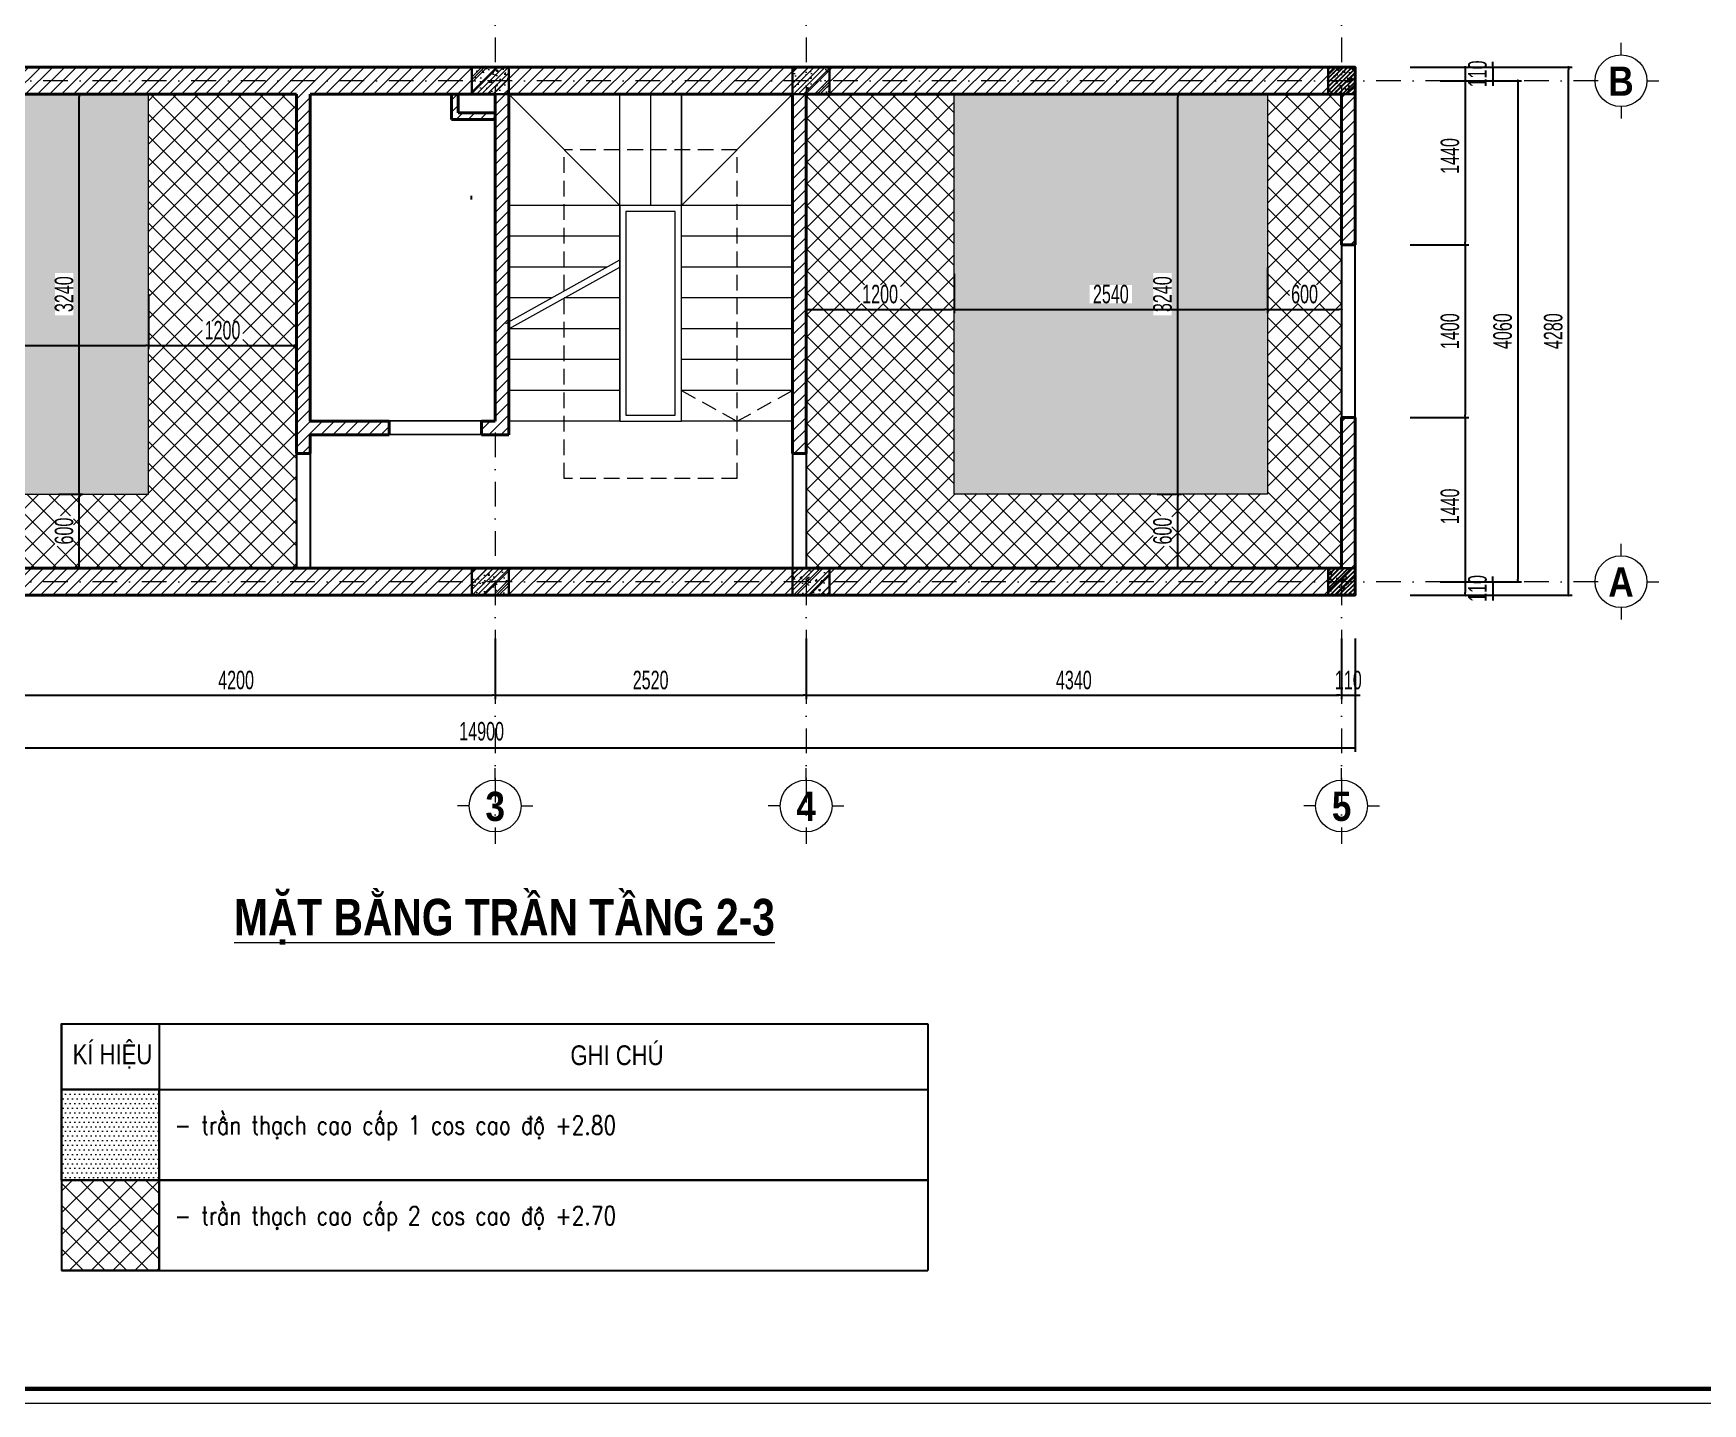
# Model space of a CAD drawing. Header units: millimetres. Extents: x 2565303 to 2664360, y -865723 to -262051.
# Drawn here: x 2637866 to 2651395, y -751746 to -740641 of the extents above; entities that cross this region are included whole.
import ezdxf
from ezdxf.enums import TextEntityAlignment as Align

# ---------------------------------------------------------------- set-up
doc = ezdxf.new("R2010")
doc.units = ezdxf.units.MM
doc.header["$LTSCALE"] = 10
doc.header["$MEASUREMENT"] = 0
doc.linetypes.add('DASHDOT', pattern=[1, 0.5, -0.25, 0, -0.25])
doc.linetypes.add('HIDDEN', pattern=[9.525, 6.35, -3.175])
doc.layers.get('0').update_dxf_attribs({"linetype": 'CONTINUOUS'})
doc.layers.get('DEFPOINTS').update_dxf_attribs({"color": 10, "linetype": 'CONTINUOUS'})
for name, color, linetype in [('- Hach vl', 9, 'CONTINUOUS'), ('Khungten_LCDI', 7, 'CONTINUOUS'), ('M3', 3, 'CONTINUOUS')]:
    doc.layers.add(name, color=color, linetype=linetype)
for name, color, linetype, lineweight in [('- Nội Thất', 83, 'CONTINUOUS', 25), ('-thay1', 7, 'CONTINUOUS', 18), ('-Tường', 4, 'CONTINUOUS', 35), ('LC Dim', 8, 'CONTINUOUS', 13), ('LC Hatch', 252, 'CONTINUOUS', 5), ('LC ISO', 153, 'CONTINUOUS', 13), ('LC MANH DUT', 35, 'HIDDEN', 5), ('LC Net dam 1', 30, 'CONTINUOUS', 30), ('LC Net dam2', 6, 'CONTINUOUS', 40), ('LC Net manh', 250, 'CONTINUOUS', 5), ('LC Net thay', 7, 'CONTINUOUS', 25), ('LC Net truc', 134, 'DASHDOT', 5), ('LC Text1', 20, 'CONTINUOUS', 13), ('LC Text2', 7, 'CONTINUOUS', 13)]:
    doc.layers.add(name, color=color, linetype=linetype, lineweight=lineweight)
doc.styles.add('HOATBIF', font='hoatbif.shx', dxfattribs={"width": 0.65})
doc.styles.add('Khungten', font='', dxfattribs={"width": 0.9, "height": 5000})
doc.styles.add('LC 1', font='')
doc.styles.add('LC 3', font='vnsimli.shx', dxfattribs={"width": 0.75})
doc.styles.add('LC3', font='', dxfattribs={"width": 0.8})
doc.styles.add('T2', font='', dxfattribs={"width": 0.8})
doc.styles.add('Title', font='', dxfattribs={"width": 0.8})
doc.styles.get('Khungten').set_extended_font_data('.VnAvantH')
doc.styles.get('LC 1').set_extended_font_data('.VnAvantH', bold=True)
doc.styles.get('LC3').set_extended_font_data('.VnArialH', bold=True)
doc.styles.get('T2').set_extended_font_data('.VnArialH')
doc.styles.get('Title').set_extended_font_data('.VnBlackH')
doc.dimstyles.new('1-100 (1-60)', dxfattribs={"dimscale": 60, "dimtxt": 2.5, "dimasz": 0.35, "dimexe": 0.5, "dimexo": 0, "dimgap": 0.8, "dimtad": 1, "dimdec": 0, "dimzin": 0, "dimdsep": 46, "dimtxsty": 'HOATBIF', "dimblk1": 'DOT', "dimblk2": 'DOT', "dimsah": 1, "dimcen": -1, "dimdle": 1, "dimclrd": 256, "dimclre": 256, "dimclrt": 4, "dimadec": 3, "dimazin": 2, "dimtfac": 0.333333, "dimtdec": 0, "dimtix": 1, "dimtmove": 2, "dimatfit": 3, "dimldrblk": 'DOT', "dimfxl": 1, "dimtvp": 0.833333, "dimtolj": 1, "dimtzin": 0, "dimarcsym": 0})
pattern_1 = [(45, (-67883.73, -300360.69), (-88.3883476, 88.3883476), []), (135, (-67883.73, -300360.69), (-88.3883476, -88.3883476), [])]

# ---------------------------------------------------------------- blocks, each defined once
blk = doc.blocks.new('DOT')
at = {"layer": 'M3', "color": 0, "linetype": 'ByBlock'}
blk.add_line((-0.5, 0), (-1, 0), dxfattribs=at)
at = {"layer": 'M3', "color": 0, "linetype": 'ByBlock', "const_width": 0.5}
blk.add_lwpolyline([(-0.25, 0, 1), (0.25, 0, 1)], format="xyb", close=True, dxfattribs=at)
blk = doc.blocks.new('*D863')
at = {"layer": 'DEFPOINTS', "color": 0, "transparency": 16777216}
for p in [(2637409, -745546), (2641609, -745546), (2641609, -746006)]:
    blk.add_point(p, dxfattribs=at)
at = {"layer": 'LC Dim', "lineweight": -2, "transparency": 16777216}
for p, q in [((2637409, -745546), (2637409, -746036)), ((2641609, -745546), (2641609, -746036)), ((2637430, -746006), (2641588, -746006))]:
    blk.add_line(p, q, dxfattribs=at)
at = {"layer": 'LC Dim', "lineweight": -2, "transparency": 16777216, "xscale": 21, "yscale": 21, "zscale": 21, "rotation": 180}
blk.add_blockref('DOT', (2637409, -746006), dxfattribs=at)
at = {"layer": 'LC Dim', "lineweight": -2, "transparency": 16777216, "xscale": 21, "yscale": 21, "zscale": 21}
blk.add_blockref('DOT', (2641609, -746006), dxfattribs=at)
at = {"layer": 'LC Dim', "color": 4, "transparency": 16777216, "insert": (2639509, -745883), "char_height": 150, "attachment_point": 5, "style": 'HOATBIF'}
blk.add_mtext('\\A1;4200', dxfattribs=at)
blk = doc.blocks.new('*D864')
at = {"layer": 'DEFPOINTS', "color": 0, "transparency": 16777216}
for p in [(2641609, -745546), (2644129, -745546), (2644129, -746006)]:
    blk.add_point(p, dxfattribs=at)
at = {"layer": 'LC Dim', "lineweight": -2, "transparency": 16777216}
for p, q in [((2641609, -745546), (2641609, -746036)), ((2644129, -745546), (2644129, -746036)), ((2641630, -746006), (2644108, -746006))]:
    blk.add_line(p, q, dxfattribs=at)
at = {"layer": 'LC Dim', "lineweight": -2, "transparency": 16777216, "xscale": 21, "yscale": 21, "zscale": 21, "rotation": 180}
blk.add_blockref('DOT', (2641609, -746006), dxfattribs=at)
at = {"layer": 'LC Dim', "lineweight": -2, "transparency": 16777216, "xscale": 21, "yscale": 21, "zscale": 21}
blk.add_blockref('DOT', (2644129, -746006), dxfattribs=at)
at = {"layer": 'LC Dim', "color": 4, "transparency": 16777216, "insert": (2642869, -745883), "char_height": 150, "attachment_point": 5, "style": 'HOATBIF'}
blk.add_mtext('\\A1;2520', dxfattribs=at)
blk = doc.blocks.new('*D865')
at = {"layer": 'DEFPOINTS', "color": 0, "transparency": 16777216}
for p in [(2644129, -745546), (2648469, -745546), (2648469, -746006)]:
    blk.add_point(p, dxfattribs=at)
at = {"layer": 'LC Dim', "lineweight": -2, "transparency": 16777216}
for p, q in [((2644129, -745546), (2644129, -746036)), ((2648469, -745546), (2648469, -746036)), ((2644150, -746006), (2648448, -746006))]:
    blk.add_line(p, q, dxfattribs=at)
at = {"layer": 'LC Dim', "lineweight": -2, "transparency": 16777216, "xscale": 21, "yscale": 21, "zscale": 21, "rotation": 180}
blk.add_blockref('DOT', (2644129, -746006), dxfattribs=at)
at = {"layer": 'LC Dim', "lineweight": -2, "transparency": 16777216, "xscale": 21, "yscale": 21, "zscale": 21}
blk.add_blockref('DOT', (2648469, -746006), dxfattribs=at)
at = {"layer": 'LC Dim', "color": 4, "transparency": 16777216, "insert": (2646299, -745883), "char_height": 150, "attachment_point": 5, "style": 'HOATBIF'}
blk.add_mtext('\\A1;4340', dxfattribs=at)
blk = doc.blocks.new('*D866')
at = {"layer": 'DEFPOINTS', "color": 0, "transparency": 16777216}
for p in [(2648469, -745546), (2648579, -745546), (2648579, -746006)]:
    blk.add_point(p, dxfattribs=at)
at = {"layer": 'LC Dim', "lineweight": -2, "transparency": 16777216}
for p, q in [((2648469, -745546), (2648469, -746036)), ((2648579, -745546), (2648579, -746036)), ((2648448, -746006), (2648427, -746006)), ((2648469, -746006), (2648579, -746006)), ((2648600, -746006), (2648621, -746006))]:
    blk.add_line(p, q, dxfattribs=at)
at = {"layer": 'LC Dim', "lineweight": -2, "transparency": 16777216, "xscale": 21, "yscale": 21, "zscale": 21}
blk.add_blockref('DOT', (2648469, -746006), dxfattribs=at)
at = {"layer": 'LC Dim', "lineweight": -2, "transparency": 16777216, "xscale": 21, "yscale": 21, "zscale": 21, "rotation": 180}
blk.add_blockref('DOT', (2648579, -746006), dxfattribs=at)
at = {"layer": 'LC Dim', "color": 4, "transparency": 16777216, "insert": (2648524, -745883), "char_height": 150, "attachment_point": 5, "style": 'HOATBIF'}
blk.add_mtext('\\A1;110', dxfattribs=at)
blk = doc.blocks.new('*D867')
at = {"layer": 'DEFPOINTS', "color": 0, "transparency": 16777216}
for p in [(2633679, -745546), (2648579, -745546), (2633679, -746433)]:
    blk.add_point(p, dxfattribs=at)
at = {"layer": 'LC Dim', "lineweight": -2, "transparency": 16777216}
for p, q in [((2633679, -745546), (2633679, -746463)), ((2648579, -745546), (2648579, -746463)), ((2648558, -746433), (2633700, -746433))]:
    blk.add_line(p, q, dxfattribs=at)
at = {"layer": 'LC Dim', "lineweight": -2, "transparency": 16777216, "xscale": 21, "yscale": 21, "zscale": 21, "rotation": 180}
blk.add_blockref('DOT', (2633679, -746433), dxfattribs=at)
at = {"layer": 'LC Dim', "lineweight": -2, "transparency": 16777216, "xscale": 21, "yscale": 21, "zscale": 21}
blk.add_blockref('DOT', (2648579, -746433), dxfattribs=at)
at = {"layer": 'LC Dim', "color": 4, "transparency": 16777216, "insert": (2641499, -746298), "char_height": 150, "attachment_point": 5, "style": 'HOATBIF'}
blk.add_mtext('\\A1;14900', dxfattribs=at)
blk = doc.blocks.new('*D872')
at = {"layer": 'DEFPOINTS', "color": 0, "transparency": 16777216}
for p in [(2649267, -740915), (2649267, -741025), (2649694, -741025)]:
    blk.add_point(p, dxfattribs=at)
at = {"layer": 'LC Dim', "lineweight": -2, "transparency": 16777216}
for p, q in [((2649267, -740915), (2649724, -740915)), ((2649694, -740894), (2649694, -740873)), ((2649694, -740915), (2649694, -741025)), ((2649267, -741025), (2649724, -741025)), ((2649694, -741046), (2649694, -741067))]:
    blk.add_line(p, q, dxfattribs=at)
at = {"layer": 'LC Dim', "lineweight": -2, "transparency": 16777216, "xscale": 21, "yscale": 21, "zscale": 21}
for p, rotation in [((2649694, -740915), 270), ((2649694, -741025), 90)]:
    blk.add_blockref('DOT', p, dxfattribs=dict(at, rotation=rotation))
at = {"layer": 'LC Dim', "color": 4, "transparency": 16777216, "insert": (2649571, -740970), "char_height": 150, "attachment_point": 5, "rotation": 90, "style": 'HOATBIF'}
blk.add_mtext('\\A1;110', dxfattribs=at)
blk = doc.blocks.new('*D873')
at = {"layer": 'DEFPOINTS', "color": 0, "transparency": 16777216}
for p in [(2649471, -741025), (2649471, -745085), (2649898, -745085)]:
    blk.add_point(p, dxfattribs=at)
at = {"layer": 'LC Dim', "lineweight": -2, "transparency": 16777216}
for p, q in [((2649471, -741025), (2649928, -741025)), ((2649898, -741046), (2649898, -745064)), ((2649471, -745085), (2649928, -745085))]:
    blk.add_line(p, q, dxfattribs=at)
at = {"layer": 'LC Dim', "lineweight": -2, "transparency": 16777216, "xscale": 21, "yscale": 21, "zscale": 21}
for p, rotation in [((2649898, -741025), 90), ((2649898, -745085), 270)]:
    blk.add_blockref('DOT', p, dxfattribs=dict(at, rotation=rotation))
at = {"layer": 'LC Dim', "color": 4, "transparency": 16777216, "insert": (2649775, -743055), "char_height": 150, "attachment_point": 5, "rotation": 90, "style": 'HOATBIF'}
blk.add_mtext('\\A1;4060', dxfattribs=at)
blk = doc.blocks.new('*D874')
at = {"layer": 'DEFPOINTS', "color": 0, "transparency": 16777216}
for p in [(2649267, -745085), (2649267, -745195), (2649694, -745195)]:
    blk.add_point(p, dxfattribs=at)
at = {"layer": 'LC Dim', "lineweight": -2, "transparency": 16777216}
for p, q in [((2649694, -745064), (2649694, -745043)), ((2649267, -745085), (2649724, -745085)), ((2649267, -745195), (2649724, -745195)), ((2649694, -745085), (2649694, -745195)), ((2649694, -745216), (2649694, -745237))]:
    blk.add_line(p, q, dxfattribs=at)
at = {"layer": 'LC Dim', "lineweight": -2, "transparency": 16777216, "xscale": 21, "yscale": 21, "zscale": 21}
for p, rotation in [((2649694, -745085), 270), ((2649694, -745195), 90)]:
    blk.add_blockref('DOT', p, dxfattribs=dict(at, rotation=rotation))
at = {"layer": 'LC Dim', "color": 4, "transparency": 16777216, "insert": (2649571, -745140), "char_height": 150, "attachment_point": 5, "rotation": 90, "style": 'HOATBIF'}
blk.add_mtext('\\A1;110', dxfattribs=at)
blk = doc.blocks.new('*D875')
at = {"layer": 'DEFPOINTS', "color": 0, "transparency": 16777216}
for p in [(2649471, -740915), (2650308, -740915), (2649471, -745195)]:
    blk.add_point(p, dxfattribs=at)
at = {"layer": 'LC Dim', "lineweight": -2, "transparency": 16777216}
for p, q in [((2649471, -740915), (2650338, -740915)), ((2650308, -745174), (2650308, -740936)), ((2649471, -745195), (2650338, -745195))]:
    blk.add_line(p, q, dxfattribs=at)
at = {"layer": 'LC Dim', "lineweight": -2, "transparency": 16777216, "xscale": 21, "yscale": 21, "zscale": 21}
for p, rotation in [((2650308, -740915), 90), ((2650308, -745195), 270)]:
    blk.add_blockref('DOT', p, dxfattribs=dict(at, rotation=rotation))
at = {"layer": 'LC Dim', "color": 4, "transparency": 16777216, "insert": (2650185, -743055), "char_height": 150, "attachment_point": 5, "rotation": 90, "style": 'HOATBIF'}
blk.add_mtext('\\A1;4280', dxfattribs=at)
blk = doc.blocks.new('lcdi fix')
at = {"layer": 'DEFPOINTS', "lineweight": 0}
blk.add_lwpolyline([(-1200, -14850), (-1200, 14850), (40800, 14850), (40800, -14850)], close=True, dxfattribs=at)
at = {"layer": 'Khungten_LCDI', "color": 5, "lineweight": 60}
blk.add_lwpolyline([(0, -14650), (0, 14650), (40600, 14650), (40600, -14650)], close=True, dxfattribs=at)
at = {"color": 7, "style": 'Khungten', "width": 0.8}
for tag, p in [('REVISION', (39499, -10746)), ('NGAYHT', (39546, -11609))]:
    blk.add_attdef(tag, text='', height=200, dxfattribs=at).set_placement(p, align=Align.CENTER)
at = {"layer": 'LC Text1', "style": 'Title', "width": 1.485915}
for tag, p, p2 in [('TENBANVE1', (36913, -8886), (40339, -8886)), ('TENBANVE2', (36913, -9562), (40339, -9562))]:
    blk.add_attdef(tag, text='', height=250, dxfattribs=at).set_placement(p, p2, align=Align.FIT)
at = {"layer": 'LC Text1', "style": 'Title', "width": 0.7}
blk.add_attdef('SOBANVE', text='', height=250, dxfattribs=at).set_placement((39562, -13896), align=Align.CENTER)
blk = doc.blocks.new('TIEUDE1')
at = {"layer": 'LC Text2', "color": 7, "style": 'LC 1'}
blk.add_attdef('TIªU§Ò', text='', height=5, dxfattribs=at).set_placement((0, 0), align=Align.BOTTOM_CENTER)
blk.add_attdef('TL', text='', height=3, dxfattribs=at).set_placement((0, -2), align=Align.TOP_CENTER)
blk = doc.blocks.new('gfs')
at = {"layer": '- Hach vl', "ltscale": 0.2}
h = blk.add_hatch(dxfattribs=at)
h.set_pattern_fill('ANSI31', color=256, scale=200, style=0)
h.set_pattern_definition([(45, (3894016.553, -231657.651), (-17.67766953, 17.67766953), [])])
h.paths.add_polyline_path([(2119996, -313176), (2119887, -313176), (2119887, -313286), (2119996, -313286)])
h.paths.add_polyline_path([(2119887, -313176), (2119777, -313176), (2119777, -313286), (2119887, -313286)])
h.paths.add_polyline_path([(2119887, -313066), (2119777, -313066), (2119777, -313176), (2119887, -313176)])
h.paths.add_polyline_path([(2119996, -313066), (2119887, -313066), (2119887, -313176), (2119996, -313176)])
h = blk.add_hatch(dxfattribs=at)
h.set_pattern_fill('AR-CONC', color=256, scale=20, style=0)
h.set_pattern_definition([(50, (3894016.55, -231657.65), (143.4520365, -12.550427), [15, -165]), (355, (3894016.55, -231657.65), (-27.750267, 150.438427), [12, -132]), (100.4514, (3894028.51, -231658.7), (115.701876, 137.887908), [12.748038, -140.228422]), (46.1842, (3894016.55, -231617.65), (213.44821, -33.103803), [22.5, -247.5]), (96.6356, (3894034.34, -231620.4), (186.93254, 194.823574), [19.122058, -210.3426]), (351.1842, (3894016.55, -231617.65), (186.93239, 194.82372), [18, -198]), (21, (3894036.55, -231627.65), (119.3814104, -80.523778), [15, -165]), (326, (3894036.55, -231627.65), (48.663066, 145.030009), [12, -132]), (71.4514, (3894046.5, -231634.36), (168.044526, 64.506099), [12.748038, -140.228422]), (37.5, (3894016.553, -231657.65), (2.431971, 66.5787708), [0, -130.4, 0, -134, 0, -132.5]), (7.5, (3894016.55, -231657.65), (52.6139075, 78.8823424), [0, -76.4, 0, -127.4, 0, -50.5]), (327.5, (3893971.953, -231657.65), (106.7644872, -4.5109743), [0, -50, 0, -156, 0, -207]), (317.5, (3893951.95, -231657.65), (116.637234, 20.0209965), [0, -65, 0, -103.6, 0, -147])])
h.paths.add_polyline_path([(2119996, -313176), (2119887, -313176), (2119887, -313286), (2119996, -313286)])
h.paths.add_polyline_path([(2119887, -313176), (2119777, -313176), (2119777, -313286), (2119887, -313286)])
h.paths.add_polyline_path([(2119887, -313066), (2119777, -313066), (2119777, -313176), (2119887, -313176)])
h.paths.add_polyline_path([(2119996, -313066), (2119887, -313066), (2119887, -313176), (2119996, -313176)])
at = {"layer": 'LC Net dam 1'}
blk.add_lwpolyline([(2119777, -313066), (2119997, -313066), (2119997, -313286), (2119777, -313286)], close=True, dxfattribs=at)
blk = doc.blocks.new('c22x30')
at = {"layer": 'LC Hatch'}
h = blk.add_hatch(dxfattribs=at)
h.set_pattern_fill('BTCT', color=256, scale=25)
h.set_pattern_definition([(50, (-619188.45, -138015.9), (179.315046, -15.688034), [18.75, -206.25]), (355, (-619188.45, -138015.9), (-34.687833, 188.048033), [15, -165]), (100.4514, (-619173.5, -138017.21), (144.627345, 172.359886), [15.93505, -175.28553]), (46.1842, (-619188.45, -137965.9), (266.81026, -41.37975), [28.125, -309.375]), (96.6356, (-619166.22, -137969.35), (233.66568, 243.52947), [23.90257, -262.92825]), (351.1842, (-619188.45, -137965.9), (233.66549, 243.52965), [22.5, -247.5]), (21, (-619163.45, -137978.4), (149.226763, -100.654723), [18.75, -206.25]), (326, (-619163.45, -137978.4), (60.828833, 181.28751), [15, -165]), (71.4514, (-619151.02, -137986.79), (210.055657, 80.632624), [15.93505, -175.28553]), (37.5, (-619188.45, -138015.9), (3.039964, 83.2234635), [0, -163, 0, -167.5, 0, -165.625]), (7.5, (-619188.45, -138015.9), (65.767384, 98.602928), [0, -95.5, 0, -159.25, 0, -63.125]), (327.5, (-619244.2, -138015.9), (133.455609, -5.638718), [0, -62.5, 0, -195, 0, -258.75]), (317.5, (-619269.2, -138015.9), (145.796542, 25.026246), [0, -81.25, 0, -129.5, 0, -183.75]), (45, (-619188.45, -138015.9), (-66.291261, 66.291261), []), (45, (-619144.26, -138015.9), (-66.291261, 66.291261), [])])
h.paths.add_polyline_path([(0, 0), (0, -220), (300, -220), (300, 0)])
at = {"layer": 'LC Net dam 1'}
blk.add_lwpolyline([(0, 0), (300, 0), (300, -220), (0, -220)], close=True, dxfattribs=at)
blk = doc.blocks.new('he cot')
at = {"layer": '-Tường'}
for p in [(565736, -92941), (565736, -97001)]:
    blk.add_blockref('gfs', p, dxfattribs=at)
at = {"layer": 'LC Net dam 1'}
for p in [(2678573, -406007), (2681173, -406007), (2678573, -410067), (2681173, -410067)]:
    blk.add_blockref('c22x30', p, dxfattribs=at)
blk = doc.blocks.new('*D898')
at = {"layer": 'DEFPOINTS', "color": 0, "transparency": 16777216}
for p in [(2649026, -740915), (2649026, -742355), (2649471, -742355)]:
    blk.add_point(p, dxfattribs=at)
at = {"layer": 'LC Dim', "lineweight": -2, "transparency": 16777216}
for p, q in [((2649026, -740915), (2649501, -740915)), ((2649471, -740936), (2649471, -742334)), ((2649026, -742355), (2649501, -742355))]:
    blk.add_line(p, q, dxfattribs=at)
at = {"layer": 'LC Dim', "lineweight": -2, "transparency": 16777216, "xscale": 21, "yscale": 21, "zscale": 21}
for p, rotation in [((2649471, -740915), 90), ((2649471, -742355), 270)]:
    blk.add_blockref('DOT', p, dxfattribs=dict(at, rotation=rotation))
at = {"layer": 'LC Dim', "color": 4, "transparency": 16777216, "insert": (2649348, -741635), "char_height": 150, "attachment_point": 5, "rotation": 90, "style": 'HOATBIF'}
blk.add_mtext('\\A1;1440', dxfattribs=at)
blk = doc.blocks.new('*D899')
at = {"layer": 'DEFPOINTS', "color": 0, "transparency": 16777216}
for p in [(2649026, -742355), (2649026, -743755), (2649471, -743755)]:
    blk.add_point(p, dxfattribs=at)
at = {"layer": 'LC Dim', "lineweight": -2, "transparency": 16777216}
for p, q in [((2649026, -742355), (2649501, -742355)), ((2649471, -742376), (2649471, -743734)), ((2649026, -743755), (2649501, -743755))]:
    blk.add_line(p, q, dxfattribs=at)
at = {"layer": 'LC Dim', "lineweight": -2, "transparency": 16777216, "xscale": 21, "yscale": 21, "zscale": 21}
for p, rotation in [((2649471, -742355), 90), ((2649471, -743755), 270)]:
    blk.add_blockref('DOT', p, dxfattribs=dict(at, rotation=rotation))
at = {"layer": 'LC Dim', "color": 4, "transparency": 16777216, "insert": (2649348, -743055), "char_height": 150, "attachment_point": 5, "rotation": 90, "style": 'HOATBIF'}
blk.add_mtext('\\A1;1400', dxfattribs=at)
blk = doc.blocks.new('*D900')
at = {"layer": 'DEFPOINTS', "color": 0, "transparency": 16777216}
for p in [(2649026, -743755), (2649026, -745195), (2649471, -745195)]:
    blk.add_point(p, dxfattribs=at)
at = {"layer": 'LC Dim', "lineweight": -2, "transparency": 16777216}
for p, q in [((2649026, -743755), (2649501, -743755)), ((2649471, -743776), (2649471, -745174)), ((2649026, -745195), (2649501, -745195))]:
    blk.add_line(p, q, dxfattribs=at)
at = {"layer": 'LC Dim', "lineweight": -2, "transparency": 16777216, "xscale": 21, "yscale": 21, "zscale": 21}
for p, rotation in [((2649471, -743755), 90), ((2649471, -745195), 270)]:
    blk.add_blockref('DOT', p, dxfattribs=dict(at, rotation=rotation))
at = {"layer": 'LC Dim', "color": 4, "transparency": 16777216, "insert": (2649348, -744475), "char_height": 150, "attachment_point": 5, "rotation": 90, "style": 'HOATBIF'}
blk.add_mtext('\\A1;1440', dxfattribs=at)
blk = doc.blocks.new('TTRUC')
at = {"layer": 'LC ISO'}
for p, q in [((0, 6.95), (0, 10.13)), ((-6.95, 0), (-10.13, 0)), ((6.95, 0), (10.13, 0)), ((0, -6.95), (0, -10.13))]:
    blk.add_line(p, q, dxfattribs=at)
at = {"layer": 'LC Net manh'}
blk.add_circle((0, 0), 6.95, dxfattribs=at)
blk = doc.blocks.new('*D901')
at = {"layer": 'DEFPOINTS', "color": 0, "transparency": 16777216}
for p in [(2638799, -742755), (2639999, -742755), (2639999, -743171)]:
    blk.add_point(p, dxfattribs=at)
at = {"layer": 'LC Dim', "lineweight": -2, "transparency": 16777216}
for p, q in [((2638799, -742755), (2638799, -743201)), ((2639999, -742755), (2639999, -743201)), ((2638820, -743171), (2639978, -743171))]:
    blk.add_line(p, q, dxfattribs=at)
at = {"layer": 'LC Dim', "lineweight": -2, "transparency": 16777216, "xscale": 21, "yscale": 21, "zscale": 21, "rotation": 180}
blk.add_blockref('DOT', (2638799, -743171), dxfattribs=at)
at = {"layer": 'LC Dim', "lineweight": -2, "transparency": 16777216, "xscale": 21, "yscale": 21, "zscale": 21}
blk.add_blockref('DOT', (2639999, -743171), dxfattribs=at)
at = {"layer": 'LC Dim', "color": 4, "transparency": 16777216, "insert": (2639399, -743048), "char_height": 150, "attachment_point": 5, "style": 'HOATBIF'}
blk.add_mtext('\\A1;1200', dxfattribs=at)
blk = doc.blocks.new('*D903')
at = {"layer": 'DEFPOINTS', "color": 0, "transparency": 16777216}
for p in [(2638071, -744375), (2638238, -744375), (2638071, -744975)]:
    blk.add_point(p, dxfattribs=at)
at = {"layer": 'LC Dim', "lineweight": -2, "transparency": 16777216}
for p, q in [((2638071, -744375), (2638268, -744375)), ((2638238, -744954), (2638238, -744396)), ((2638071, -744975), (2638268, -744975))]:
    blk.add_line(p, q, dxfattribs=at)
at = {"layer": 'LC Dim', "lineweight": -2, "transparency": 16777216, "xscale": 21, "yscale": 21, "zscale": 21}
for p, rotation in [((2638238, -744375), 90), ((2638238, -744975), 270)]:
    blk.add_blockref('DOT', p, dxfattribs=dict(at, rotation=rotation))
at = {"layer": 'LC Dim', "color": 4, "transparency": 16777216, "insert": (2638115, -744675), "char_height": 150, "attachment_point": 5, "rotation": 90, "style": 'HOATBIF'}
blk.add_mtext('\\A1;600', dxfattribs=at)
blk = doc.blocks.new('*D904')
at = {"layer": 'DEFPOINTS', "color": 0, "transparency": 16777216}
for p in [(2638090, -741135), (2638238, -741135), (2638071, -744375)]:
    blk.add_point(p, dxfattribs=at)
at = {"layer": 'LC Dim', "lineweight": -2, "transparency": 16777216}
for p, q in [((2638090, -741135), (2638268, -741135)), ((2638238, -744354), (2638238, -741156)), ((2638071, -744375), (2638268, -744375))]:
    blk.add_line(p, q, dxfattribs=at)
at = {"layer": 'LC Dim', "lineweight": -2, "transparency": 16777216, "xscale": 21, "yscale": 21, "zscale": 21}
for p, rotation in [((2638238, -741135), 90), ((2638238, -744375), 270)]:
    blk.add_blockref('DOT', p, dxfattribs=dict(at, rotation=rotation))
at = {"layer": 'LC Dim', "color": 4, "transparency": 16777216, "insert": (2638115, -742755), "char_height": 150, "attachment_point": 5, "rotation": 90, "style": 'HOATBIF'}
blk.add_mtext('\\A1;3240', dxfattribs=at)
blk = doc.blocks.new('*D905')
at = {"layer": 'DEFPOINTS', "color": 0, "transparency": 16777216}
for p in [(2635889, -742755), (2638799, -742755), (2638799, -743171)]:
    blk.add_point(p, dxfattribs=at)
at = {"layer": 'LC Dim', "lineweight": -2, "transparency": 16777216}
for p, q in [((2635889, -742755), (2635889, -743201)), ((2638799, -742755), (2638799, -743201)), ((2635910, -743171), (2638778, -743171))]:
    blk.add_line(p, q, dxfattribs=at)
at = {"layer": 'LC Dim', "lineweight": -2, "transparency": 16777216, "xscale": 21, "yscale": 21, "zscale": 21, "rotation": 180}
blk.add_blockref('DOT', (2635889, -743171), dxfattribs=at)
at = {"layer": 'LC Dim', "lineweight": -2, "transparency": 16777216, "xscale": 21, "yscale": 21, "zscale": 21}
blk.add_blockref('DOT', (2638799, -743171), dxfattribs=at)
at = {"layer": 'LC Dim', "color": 4, "transparency": 16777216, "insert": (2637344, -743048), "char_height": 150, "attachment_point": 5, "style": 'HOATBIF'}
blk.add_mtext('\\A1;2910', dxfattribs=at)
blk = doc.blocks.new('*D906')
at = {"layer": 'DEFPOINTS', "color": 0, "transparency": 16777216}
for p in [(2644129, -742590), (2645329, -742590), (2645329, -742878)]:
    blk.add_point(p, dxfattribs=at)
at = {"layer": 'LC Dim', "lineweight": -2, "transparency": 16777216}
for p, q in [((2644129, -742590), (2644129, -742908)), ((2645329, -742590), (2645329, -742908)), ((2644150, -742878), (2645308, -742878))]:
    blk.add_line(p, q, dxfattribs=at)
at = {"layer": 'LC Dim', "lineweight": -2, "transparency": 16777216, "xscale": 21, "yscale": 21, "zscale": 21, "rotation": 180}
blk.add_blockref('DOT', (2644129, -742878), dxfattribs=at)
at = {"layer": 'LC Dim', "lineweight": -2, "transparency": 16777216, "xscale": 21, "yscale": 21, "zscale": 21}
blk.add_blockref('DOT', (2645329, -742878), dxfattribs=at)
at = {"layer": 'LC Dim', "color": 4, "transparency": 16777216, "insert": (2644729, -742755), "char_height": 150, "attachment_point": 5, "style": 'HOATBIF'}
blk.add_mtext('\\A1;1200', dxfattribs=at)
blk = doc.blocks.new('*D907')
at = {"layer": 'DEFPOINTS', "color": 0, "transparency": 16777216}
for p in [(2645329, -742590), (2647869, -742542), (2647869, -742878)]:
    blk.add_point(p, dxfattribs=at)
at = {"layer": 'LC Dim', "lineweight": -2, "transparency": 16777216}
for p, q in [((2645329, -742590), (2645329, -742908)), ((2647869, -742542), (2647869, -742908)), ((2645350, -742878), (2647848, -742878))]:
    blk.add_line(p, q, dxfattribs=at)
at = {"layer": 'LC Dim', "lineweight": -2, "transparency": 16777216, "xscale": 21, "yscale": 21, "zscale": 21, "rotation": 180}
blk.add_blockref('DOT', (2645329, -742878), dxfattribs=at)
at = {"layer": 'LC Dim', "lineweight": -2, "transparency": 16777216, "xscale": 21, "yscale": 21, "zscale": 21}
blk.add_blockref('DOT', (2647869, -742878), dxfattribs=at)
at = {"layer": 'LC Dim', "color": 4, "transparency": 16777216, "insert": (2646599, -742755), "char_height": 150, "attachment_point": 5, "style": 'HOATBIF'}
blk.add_mtext('\\A1;2540', dxfattribs=at)
blk = doc.blocks.new('*D908')
at = {"layer": 'DEFPOINTS', "color": 0, "transparency": 16777216}
for p in [(2648469, -742225), (2647869, -742542), (2648469, -742878)]:
    blk.add_point(p, dxfattribs=at)
at = {"layer": 'LC Dim', "lineweight": -2, "transparency": 16777216}
for p, q in [((2648469, -742225), (2648469, -742908)), ((2647869, -742542), (2647869, -742908)), ((2647890, -742878), (2648448, -742878))]:
    blk.add_line(p, q, dxfattribs=at)
at = {"layer": 'LC Dim', "lineweight": -2, "transparency": 16777216, "xscale": 21, "yscale": 21, "zscale": 21, "rotation": 180}
blk.add_blockref('DOT', (2647869, -742878), dxfattribs=at)
at = {"layer": 'LC Dim', "lineweight": -2, "transparency": 16777216, "xscale": 21, "yscale": 21, "zscale": 21}
blk.add_blockref('DOT', (2648469, -742878), dxfattribs=at)
at = {"layer": 'LC Dim', "color": 4, "transparency": 16777216, "insert": (2648169, -742755), "char_height": 150, "attachment_point": 5, "style": 'HOATBIF'}
blk.add_mtext('\\A1;600', dxfattribs=at)
blk = doc.blocks.new('*D909')
at = {"layer": 'DEFPOINTS', "color": 0, "transparency": 16777216}
for p in [(2646975, -744375), (2647141, -744375), (2646975, -744975)]:
    blk.add_point(p, dxfattribs=at)
at = {"layer": 'LC Dim', "lineweight": -2, "transparency": 16777216}
for p, q in [((2646975, -744375), (2647171, -744375)), ((2647141, -744954), (2647141, -744396)), ((2646975, -744975), (2647171, -744975))]:
    blk.add_line(p, q, dxfattribs=at)
at = {"layer": 'LC Dim', "lineweight": -2, "transparency": 16777216, "xscale": 21, "yscale": 21, "zscale": 21}
for p, rotation in [((2647141, -744375), 90), ((2647141, -744975), 270)]:
    blk.add_blockref('DOT', p, dxfattribs=dict(at, rotation=rotation))
at = {"layer": 'LC Dim', "color": 4, "transparency": 16777216, "insert": (2647018, -744675), "char_height": 150, "attachment_point": 5, "rotation": 90, "style": 'HOATBIF'}
blk.add_mtext('\\A1;600', dxfattribs=at)
blk = doc.blocks.new('*D910')
at = {"layer": 'DEFPOINTS', "color": 0, "transparency": 16777216}
for p in [(2646993, -741135), (2647141, -741135), (2646975, -744375)]:
    blk.add_point(p, dxfattribs=at)
at = {"layer": 'LC Dim', "lineweight": -2, "transparency": 16777216}
for p, q in [((2646993, -741135), (2647171, -741135)), ((2647141, -744354), (2647141, -741156)), ((2646975, -744375), (2647171, -744375))]:
    blk.add_line(p, q, dxfattribs=at)
at = {"layer": 'LC Dim', "lineweight": -2, "transparency": 16777216, "xscale": 21, "yscale": 21, "zscale": 21}
for p, rotation in [((2647141, -741135), 90), ((2647141, -744375), 270)]:
    blk.add_blockref('DOT', p, dxfattribs=dict(at, rotation=rotation))
at = {"layer": 'LC Dim', "color": 4, "transparency": 16777216, "insert": (2647018, -742755), "char_height": 150, "attachment_point": 5, "rotation": 90, "style": 'HOATBIF'}
blk.add_mtext('\\A1;3240', dxfattribs=at)

msp = doc.modelspace()

# ---------------------------------------------------------------- hatches: boundary and pattern name
at = {"layer": 'LC Dim'}
h = msp.add_hatch(dxfattribs=at)
h.set_pattern_fill('ANSI37', color=256, scale=1000, style=0)
h.set_pattern_definition(pattern_1)
h.paths.add_polyline_path([(2648046, -742829.9), (2648046, -742679.9), (2648292.1, -742679.9), (2648292.1, -742829.9)], flags=16)
h.paths.add_polyline_path([(2646943.3, -744552.2), (2647093.3, -744552.2), (2647093.3, -744798.2), (2646943.3, -744798.2)], flags=16)
h.paths.add_polyline_path([(2644893.8, -742829.9), (2644564.2, -742829.9), (2644564.2, -742679.9), (2644893.8, -742679.9)], flags=16)
h.paths.add_polyline_path([(2645328.9, -741135.2), (2644129.1, -741135.2), (2644129.1, -744975.2), (2644319.1, -744975.2), (2648469.1, -744975.2), (2648469.1, -741135.2), (2648359.1, -741135.2), (2647869.1, -741135.2), (2647869.1, -744375.2), (2645328.9, -744375.2)])
h.paths.add_polyline_path([(2639234.4, -743122.6), (2639234.4, -742972.6), (2639564, -742972.6), (2639564, -743122.6)], flags=16)
h.paths.add_polyline_path([(2638190.1, -744552.2), (2638190.1, -744798.2), (2638040.1, -744798.2), (2638040.1, -744552.2)], flags=16)
h.paths.add_polyline_path([(2639999.1, -744045.2), (2639999.1, -741135.2), (2638799.3, -741135.2), (2638799.3, -744375.2), (2637409.1, -744375.2), (2637409.1, -744975.2), (2637599.1, -744975.2), (2639999.1, -744975.2)])
h.paths.add_polyline_path([(2635453.8, -742972.6), (2635453.8, -743122.6), (2635124.2, -743122.6), (2635124.2, -742972.6)], flags=16)
h.paths.add_polyline_path([(2635888.9, -741135.2), (2634689.1, -741135.2), (2634689.1, -744975.2), (2634799.1, -744975.2), (2637409.1, -744975.2), (2637409.1, -744375.2), (2635888.9, -744375.2)])
h = msp.add_hatch(dxfattribs=at)
h.set_pattern_fill('ANSI37', color=256, scale=1000, style=0)
h.set_pattern_definition(pattern_1)
h.paths.add_polyline_path([(2638094, -750667.8), (2638884.6, -750667.8), (2638884.6, -749934.4), (2638094, -749934.4)])
at = {"layer": 'LC Hatch', "ltscale": 0.3}
h = msp.add_hatch(dxfattribs=at)
h.set_pattern_fill('ANSI31', color=256, scale=550, style=0)
h.set_pattern_definition([(45, (-113.66, -329617.905), (-48.6135912, 48.6135912), [])])
h.paths.add_polyline_path([(2641609.1, -741285.2), (2641309.1, -741285.2), (2641309.1, -741135.2), (2641254.1, -741135.2), (2641254.1, -741340.2), (2641609.1, -741340.2)], flags=17)
h.paths.add_polyline_path([(2648579.1, -740915.2), (2633679.1, -740915.2), (2633679.1, -741135.2), (2634579.1, -741135.2), (2634579.1, -742095.2), (2634689.1, -742095.2), (2634689.1, -741135.2), (2639999.1, -741135.2), (2639999.1, -744045.2), (2640109.1, -744045.2), (2640109.1, -743895.2), (2640749.1, -743895.2), (2640749.1, -743785.2), (2640109.1, -743785.2), (2640109.1, -741135.2), (2641609.1, -741135.2), (2641609.1, -743785.2), (2641499.1, -743785.2), (2641499.1, -743895.2), (2641719.1, -743895.2), (2641719.1, -741135.2), (2644019.1, -741135.2), (2644019.1, -744045.2), (2644129.1, -744045.2), (2644129.1, -741135.2), (2648469.1, -741135.2), (2648469.1, -742355.2), (2648579.1, -742355.2)])
h.paths.add_polyline_path([(2648579.1, -743755.2), (2648469.1, -743755.2), (2648469.1, -744975.2), (2634689.1, -744975.2), (2634689.1, -744755.2), (2634579.1, -744755.2), (2634579.1, -744975.2), (2633679.1, -744975.2), (2633679.1, -745195.2), (2648579.1, -745195.2)])
at = {"layer": 'LC Hatch'}
h = msp.add_hatch(dxfattribs=at)
h.set_pattern_fill('DOTS', color=256, scale=600, style=0)
h.set_pattern_definition([(0, (-67883.726, -300360.69), (18.75, 37.5), [0, -37.5])])
h.paths.add_polyline_path([(2638040.1, -742927), (2638040.1, -742583.4), (2638190.1, -742583.4), (2638190.1, -742927)], flags=16)
h.paths.add_polyline_path([(2638799.3, -741135.2), (2637409.1, -741135.2), (2637409.1, -744375.2), (2638799.3, -744375.2)])
h.paths.add_polyline_path([(2637409.1, -741135.2), (2635888.9, -741135.2), (2635888.9, -744375.2), (2637409.1, -744375.2)])
h.paths.add_polyline_path([(2646427.2, -742829.9), (2646427.2, -742679.9), (2646770.8, -742679.9), (2646770.8, -742829.9)], flags=16)
h.paths.add_polyline_path([(2646943.3, -742927), (2646943.3, -742583.4), (2647093.3, -742583.4), (2647093.3, -742927)], flags=16)
h.paths.add_polyline_path([(2647869.1, -741135.2), (2645328.9, -741135.2), (2645328.9, -744375.2), (2647869.1, -744375.2)])
h = msp.add_hatch(dxfattribs=at)
h.set_pattern_fill('DOTS', color=256, scale=600, style=0)
h.set_pattern_definition([(0, (-66447.775, -324214.527), (18.75, 37.5), [0, -37.5])])
h.paths.add_polyline_path([(2638094, -749934.4), (2638884.6, -749934.4), (2638884.6, -749201), (2638094, -749201)])

# ---------------------------------------------------------------- linework, layer by layer
at = {"layer": '- Nội Thất'}
for p, q in [((2641418.3, -741986.8), (2641418.3, -741956.8)), ((2641499.1, -743782), (2640749.1, -743785.2)), ((2641499.1, -743892), (2640749.1, -743895.2)), ((2639999.1, -744045.2), (2639999.1, -744975.2)), ((2640109.1, -744045.2), (2640109.1, -744975.2)), ((2644019.1, -744045.2), (2644019.1, -744975.2)), ((2644129.1, -744045.2), (2644129.1, -744975.2))]:
    msp.add_line(p, q, dxfattribs=at)
msp.add_lwpolyline([(2648579.1, -742355.2), (2648469.1, -742355.2), (2648469.1, -743755.2), (2648579.1, -743755.2)], close=True, dxfattribs=at)
at = {"layer": '-thay1'}
for p, q in [((2642619.1, -742035.2), (2641719.1, -741135.2)), ((2642619.1, -742035.2), (2642619.1, -741135.2)), ((2642619.1, -743785.2), (2642619.1, -741135.2)), ((2642869.1, -741135.2), (2642869.1, -742035.2)), ((2643119.1, -743785.2), (2643119.1, -741135.2)), ((2643119.1, -741135.2), (2643119.1, -742035.2)), ((2643119.1, -741135.2), (2643119.1, -742035.2)), ((2643119.1, -742035.2), (2644019.1, -741135.2)), ((2642869.1, -741295.2), (2642869.1, -742035.2)), ((2642869.1, -741295.2), (2642869.1, -742035.2)), ((2644019.1, -742035.2), (2641719.1, -742035.2)), ((2644019.1, -742035.2), (2641719.1, -742035.2)), ((2641694.8, -742991.5), (2642619.1, -742478)), ((2641719.1, -743035.2), (2642619.1, -742535.2)), ((2642619.1, -743535.2), (2641719.1, -743535.2)), ((2642619.1, -743535.2), (2641719.1, -743535.2)), ((2644019.1, -743535.2), (2643119.1, -743535.2)), ((2644019.1, -743535.2), (2643119.1, -743535.2)), ((2642619.1, -743785.2), (2641719.1, -743785.2)), ((2642619.1, -743785.2), (2641719.1, -743785.2)), ((2642619.1, -743785.2), (2643119.1, -743785.2)), ((2644019.1, -743785.2), (2643119.1, -743785.2)), ((2644019.1, -743785.2), (2643119.1, -743785.2))]:
    msp.add_line(p, q, dxfattribs=at)
for points in [[(2638799.3, -741135.2), (2635888.9, -741135.2), (2635888.9, -744375.2), (2638799.3, -744375.2)], [(2645328.9, -741135.2), (2647869.1, -741135.2), (2647869.1, -744375.2), (2645328.9, -744375.2)], [(2643119.1, -742035.2), (2642619.1, -742035.2), (2642619.1, -743785.2), (2643119.1, -743785.2)], [(2643069.1, -742085.2), (2642669.1, -742085.2), (2642669.1, -743735.2), (2643069.1, -743735.2)]]:
    msp.add_lwpolyline(points, close=True, dxfattribs=at)
for points in [[(2642619.1, -742285.2), (2641719.1, -742285.2)], [(2644019.1, -742285.2), (2643119.1, -742285.2)], [(2642516.1, -742535.2), (2641719.1, -742535.2)], [(2644019.1, -742535.2), (2643119.1, -742535.2)], [(2642066.1, -742785.2), (2641719.1, -742785.2)], [(2642619.1, -742785.2), (2642169.1, -742785.2)], [(2644019.1, -742785.2), (2643119.1, -742785.2)], [(2642619.1, -743035.2), (2641719.1, -743035.2)], [(2644019.1, -743035.2), (2643119.1, -743035.2)], [(2642619.1, -743285.2), (2641719.1, -743285.2)], [(2644019.1, -743285.2), (2643119.1, -743285.2)]]:
    msp.add_lwpolyline(points, dxfattribs=at)
at = {"layer": 'LC MANH DUT', "ltscale": 2}
for p, q in [((2642169.1, -744249.3), (2642169.1, -741585.2)), ((2643569.1, -741585.2), (2642169.1, -741585.2)), ((2643569.1, -744249.3), (2643569.1, -741585.2)), ((2643119.1, -743535.2), (2643569.1, -743785.2)), ((2643569.1, -743785.2), (2644019.1, -743535.2)), ((2643569.1, -744249.3), (2642169.1, -744249.3))]:
    msp.add_line(p, q, dxfattribs=at)
at = {"layer": 'LC Net dam2'}
for p, q in [((2648579.1, -740915.2), (2633679.1, -740915.2)), ((2648579.1, -742355.2), (2648579.1, -740915.2)), ((2639999.1, -741135.2), (2634689.1, -741135.2)), ((2639999.1, -741135.2), (2639999.1, -744045.2)), ((2641609.1, -741135.2), (2640109.1, -741135.2)), ((2640109.1, -741135.2), (2640109.1, -743785.2)), ((2641254.1, -741135.2), (2641254.1, -741340.2)), ((2641309.1, -741135.2), (2641309.1, -741285.2)), ((2641609.1, -741135.2), (2641609.1, -743785.2)), ((2644019.1, -741135.2), (2641719.1, -741135.2)), ((2641719.1, -741135.2), (2641719.1, -743895.2)), ((2644019.1, -741135.2), (2644019.1, -744045.2)), ((2648469.1, -741135.2), (2644129.1, -741135.2)), ((2644129.1, -741135.2), (2644129.1, -744045.2)), ((2648469.1, -742355.2), (2648469.1, -741135.2)), ((2641609.1, -741340.2), (2641254.1, -741340.2)), ((2641609.1, -741285.2), (2641309.1, -741285.2)), ((2648469.1, -742355.2), (2648579.1, -742355.2)), ((2640749.1, -743785.2), (2640109.1, -743785.2)), ((2640749.1, -743785.2), (2640749.1, -743895.2)), ((2641609.1, -743785.2), (2641499.1, -743785.2)), ((2641499.1, -743785.2), (2641499.1, -743895.2)), ((2648469.1, -743755.2), (2648579.1, -743755.2)), ((2648469.1, -744975.2), (2648469.1, -743755.2)), ((2648579.1, -745195.2), (2648579.1, -743755.2)), ((2640109.1, -743895.2), (2640109.1, -744045.2)), ((2640749.1, -743895.2), (2640109.1, -743895.2)), ((2641719.1, -743895.2), (2641499.1, -743895.2)), ((2639999.1, -744045.2), (2640109.1, -744045.2)), ((2644019.1, -744045.2), (2644129.1, -744045.2)), ((2634689.1, -744975.2), (2648469.1, -744975.2)), ((2633679.1, -745195.2), (2648579.1, -745195.2))]:
    msp.add_line(p, q, dxfattribs=at)
at = {"layer": 'LC Net thay'}
for p, q in [((2638094, -748667.8), (2638094, -750667.8)), ((2638884.6, -748667.8), (2638884.6, -750667.8)), ((2645114.6, -748667.8), (2645114.6, -749934.4)), ((2645114.6, -748667.8), (2645114.6, -750667.8)), ((2645114.6, -748667.8), (2645114.6, -750667.8)), ((2638094, -749201), (2645114.6, -749201)), ((2638094, -749934.4), (2645114.6, -749934.4)), ((2638094, -749934.4), (2645114.6, -749934.4)), ((2638094, -750667.8), (2645114.6, -750667.8))]:
    msp.add_line(p, q, dxfattribs=at)
for points in [[(2645114.6, -749201), (2645114.6, -749934.4), (2638094, -749934.4), (2638094, -748667.8), (2645114.6, -748667.8)], [(2638884.6, -749934.4), (2638094, -749934.4)], [(2645114.6, -749934.4), (2645114.6, -750667.8)], [(2638884.6, -750667.8), (2638094, -750667.8)]]:
    msp.add_lwpolyline(points, dxfattribs=at)
for points in [[(2638094, -749934.4), (2638884.6, -749934.4), (2638884.6, -749201), (2638094, -749201)], [(2638094, -750667.8), (2638884.6, -750667.8), (2638884.6, -749934.4), (2638094, -749934.4)]]:
    msp.add_lwpolyline(points, close=True, dxfattribs=at)
at = {"layer": 'LC Net truc', "ltscale": 40}
for p, q in [((2641609.1, -739074), (2641609.1, -747201.3)), ((2644129.1, -739074), (2644129.1, -747201.3)), ((2648469.1, -739074), (2648469.1, -747201.3)), ((2650549, -741025.2), (2632179.9, -741025.2)), ((2650549, -745085.2), (2632179.9, -745085.2))]:
    msp.add_line(p, q, dxfattribs=at)

# ---------------------------------------------------------------- block references
at = {"layer": '-thay1', "xscale": 0.6000000155618181, "yscale": 0.6000000155618181, "zscale": 0.6000000155618181}
msp.add_blockref('lcdi fix', (2630241.6, -742836.3), dxfattribs=at)
at = {"layer": '-Tường'}
msp.add_blockref('he cot', (-37153.6, -334907.8), dxfattribs=at)
at = {"layer": 'LC ISO', "xscale": 30.23532588053422, "yscale": 30.23532588053422, "zscale": 30.23532588053422}
for p in [(2650734, -741025.2), (2650734, -745085.2), (2641609.1, -746902.5), (2644129.1, -746902.5), (2648469.1, -746902.5)]:
    msp.add_blockref('TTRUC', p, dxfattribs=at)
at = {"layer": 'LC Text2'}
ref = msp.add_blockref('TIEUDE1', (2641684, -748039.8), dxfattribs=dict(at, xscale=60, yscale=60, zscale=60))
ref.add_attrib('TIªU§Ò', '%%UmÆt b»ng trÇn tÇng 2-3', dxfattribs={"color": 7, "height": 295.465, "style": 'LC3', "width": 0.8}).set_placement((2641684, -748039.8), align=Align.BOTTOM_CENTER)

# ---------------------------------------------------------------- texts
at = {"layer": 'LC Text1', "ltscale": 0.2, "style": 'LC 1', "width": 0.9}
for s, p in [('b', (2650734, -741217.8)), ('a', (2650734, -745277.8)), ('3', (2641609.1, -747095.1)), ('4', (2644129.1, -747095.1)), ('5', (2648469.1, -747095.1))]:
    msp.add_text(s, height=236.7, dxfattribs=at).set_placement(p, align=Align.BOTTOM_CENTER)
at = {"layer": 'LC Text1', "color": 3, "style": 'LC 3', "width": 0.8}
for s, p in [('- trÇn th¹ch cao cÊp 1 cos cao ®é +2.80 ', (2639010.3, -749564.8)), ('- trÇn th¹ch cao cÊp 2 cos cao ®é +2.70 ', (2639010.3, -750298.2))]:
    msp.add_text(s, height=150, dxfattribs=at).set_placement(p)
at = {"layer": 'LC Text2', "style": 'T2', "width": 0.8}
for s, p in [('kÝ hiÖu', (2638184.2, -748995.8)), ('ghi chó', (2642218.7, -749002.8))]:
    msp.add_text(s, height=160, dxfattribs=at).set_placement(p)

# ---------------------------------------------------------------- dimensions: what is measured, and where the dimension line sits
at = {"layer": 'LC Dim'}
for base, p1, p2, picture, middle in [((2649694, -741025.2), (2649266.8, -740915.2), (2649266.8, -741025.2), '*D872', (2649571, -740970.2)), ((2649470.6, -742355.2), (2649026.3, -740915.2), (2649026.3, -742355.2), '*D898', (2649347.6, -741635.2)), ((2650307.7, -740915.2), (2649470.6, -745195.2), (2649470.6, -740915.2), '*D875', (2650184.7, -743055.2)), ((2638238.1, -741135.2), (2638071.5, -744375.2), (2638090, -741135.2), '*D904', (2638115.1, -742755.2)), ((2647141.3, -741135.2), (2646974.7, -744375.2), (2646993.2, -741135.2), '*D910', (2647018.3, -742755.2)), ((2649897.8, -745085.2), (2649470.6, -741025.2), (2649470.6, -745085.2), '*D873', (2649774.8, -743055.2)), ((2649470.6, -743755.2), (2649026.3, -742355.2), (2649026.3, -743755.2), '*D899', (2649347.6, -743055.2)), ((2649470.6, -745195.2), (2649026.3, -743755.2), (2649026.3, -745195.2), '*D900', (2649347.6, -744475.2)), ((2638238.1, -744375.2), (2638071.5, -744975.2), (2638071.5, -744375.2), '*D903', (2638115.1, -744675.2)), ((2647141.3, -744375.2), (2646974.7, -744975.2), (2646974.7, -744375.2), '*D909', (2647018.3, -744675.2)), ((2649694, -745195.2), (2649266.8, -745085.2), (2649266.8, -745195.2), '*D874', (2649571, -745140.2))]:
    dim = msp.add_linear_dim(base=base, p1=p1, p2=p2, angle=90, dimstyle='1-100 (1-60)', dxfattribs=at)
    dim.commit()
    dim.dimension.update_dxf_attribs({"geometry": picture, "text_midpoint": middle})
for base, p1, p2, picture, middle in [((2648469.1, -742877.9), (2647869.1, -742542.1), (2648469.1, -742224.9), '*D908', (2648169.1, -742754.9)), ((2645328.9, -742877.9), (2644129.1, -742590.2), (2645328.9, -742590.2), '*D906', (2644729, -742754.9)), ((2647869.1, -742877.9), (2645328.9, -742590.2), (2647869.1, -742542.1), '*D907', (2646599, -742754.9)), ((2638799.3, -743170.6), (2635888.9, -742755.2), (2638799.3, -742755.2), '*D905', (2637344.1, -743047.6)), ((2639999.1, -743170.6), (2638799.3, -742755.2), (2639999.1, -742755.2), '*D901', (2639399.2, -743047.6)), ((2641609.1, -746006.2), (2637409.1, -745546.4), (2641609.1, -745546.4), '*D863', (2639509.1, -745883.2)), ((2644129.1, -746006.2), (2641609.1, -745546.4), (2644129.1, -745546.4), '*D864', (2642869.1, -745883.2)), ((2648469.1, -746006.2), (2644129.1, -745546.4), (2648469.1, -745546.4), '*D865', (2646299.1, -745883.2)), ((2648579.1, -746006.2), (2648469.1, -745546.4), (2648579.1, -745546.4), '*D866', (2648524.1, -745883.2))]:
    dim = msp.add_linear_dim(base=base, p1=p1, p2=p2, dimstyle='1-100 (1-60)', dxfattribs=at)
    dim.commit()
    dim.dimension.update_dxf_attribs({"geometry": picture, "text_midpoint": middle})
dim = msp.add_linear_dim(base=(2633679.1, -746433.3), p1=(2648579.1, -745546.4), p2=(2633679.1, -745546.4), dimstyle='1-100 (1-60)', dxfattribs=at)
dim.commit()
dim.dimension.update_dxf_attribs({"geometry": '*D867', "text_midpoint": (2641499.1, -746297.8), "dimtype": 160})

doc.saveas('drawing.dxf')
